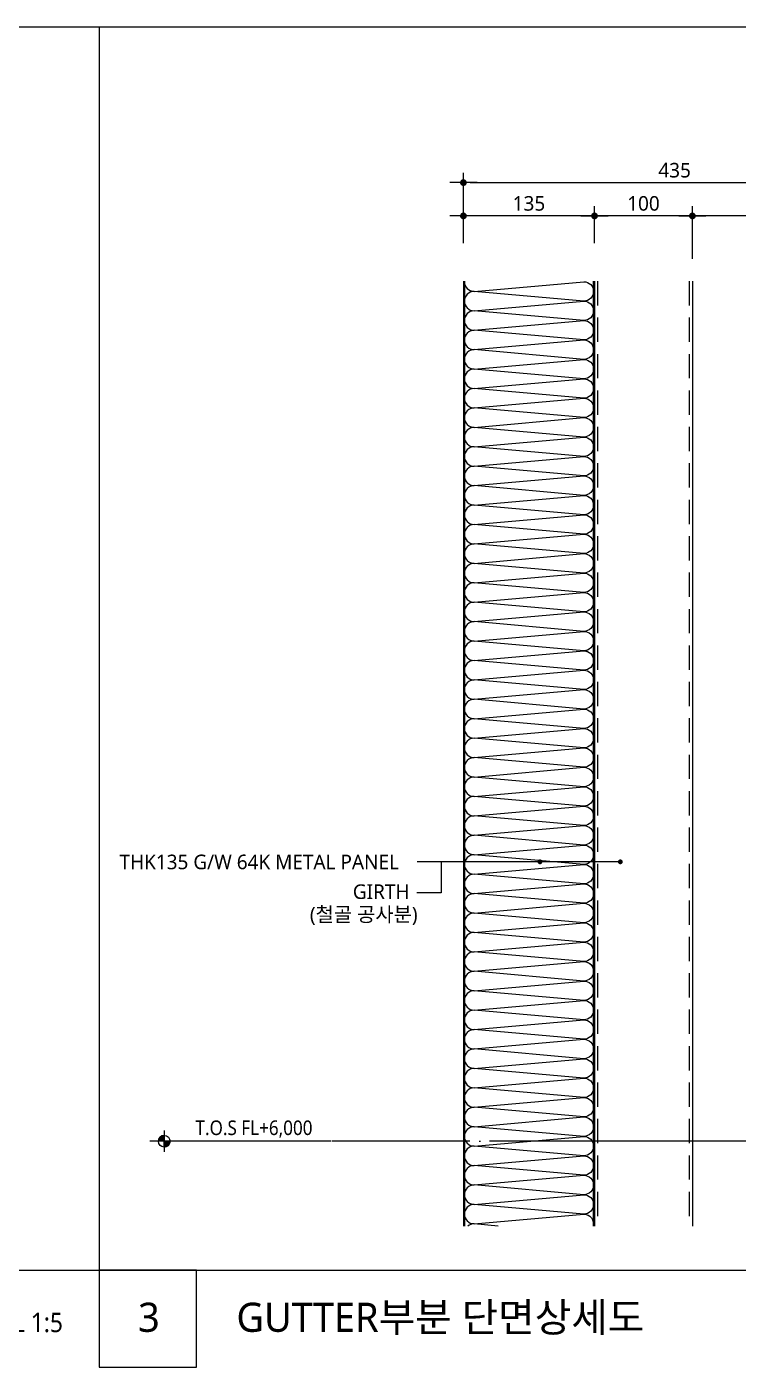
# Model space of a CAD drawing. Header units: millimetres. Extents: x -1365 to 31821, y 84 to 2865.
# Drawn here: x 25424 to 26157, y 105 to 1485 of the extents above; entities that cross this region are included whole.
import ezdxf
from ezdxf.enums import TextEntityAlignment as Align

# ---------------------------------------------------------------- set-up
doc = ezdxf.new("R2010")
doc.units = ezdxf.units.MM
doc.header["$LTSCALE"] = 10
for name, pattern in [('CEN', [62, 60, -1, 0, -1]), ('CEN-GAUN', [32.2, 30, -1, 0.2, -1]), ('HID', [0.375, 0.25, -0.125])]:
    doc.linetypes.add(name, pattern=pattern)
doc.layers.get('DEFPOINTS').update_dxf_attribs({"color": 137})
for name, color, linetype in [('0-3', 3, 'Continuous'), ('1', 7, 'Continuous'), ('CEN', 1, 'CEN-GAUN'), ('DIM', 7, 'Continuous'), ('DM', 7, 'Continuous'), ('TEXT', 3, 'Continuous'), ('TXT7', 7, 'Continuous'), ('치수선', 1, 'Continuous')]:
    doc.layers.add(name, color=color, linetype=linetype)
doc.layers.add('A-ANNO-SYMB', color=3, linetype='Continuous', lineweight=25)
doc.styles.add('GHS', font='malgun.ttf')
doc.styles.add('돋움', font='malgun.ttf', dxfattribs={"width": 0.9})
doc.styles.add('맑은고딕', font='malgun.ttf')
doc.styles.add('스타일1', font='malgun.ttf')
doc.dimstyles.new('GAUN-10', dxfattribs={"dimscale": 10, "dimtxt": 1.5, "dimasz": 0.7, "dimexe": 1, "dimexo": 1, "dimgap": 0.5, "dimtad": 1, "dimdec": 0, "dimzin": 1, "dimdsep": 46, "dimlunit": 6, "dimtxsty": '맑은고딕', "dimblk": 'CJDOT', "dimcen": 0.09, "dimdle": 1, "dimclrd": 256, "dimclre": 256, "dimclrt": 3, "dimadec": 0, "dimazin": 0, "dimtfac": 1, "dimtdec": 0, "dimtix": 1, "dimtmove": 2, "dimatfit": 3, "dimldrblk": 'CJDOT', "dimfxl": 1, "dimtolj": 1, "dimtzin": 1, "dimarcsym": 0})
doc.dimstyles.new('HL-5', dxfattribs={"dimscale": 5, "dimtxt": 3, "dimasz": 1, "dimexe": 2, "dimexo": 2, "dimgap": 1, "dimtad": 1, "dimdec": 0, "dimzin": 0, "dimdsep": 46, "dimlunit": 6, "dimtxsty": 'GHS', "dimblk": 'DOT', "dimcen": 1, "dimclrd": 256, "dimclre": 256, "dimclrt": 3, "dimadec": 0, "dimazin": 0, "dimtfac": 1, "dimtdec": 0, "dimtix": 1, "dimtmove": 2, "dimatfit": 3, "dimldrblk": 'DOT', "dimfxl": 1, "dimtolj": 1, "dimtzin": 0, "dimarcsym": 0})

# ---------------------------------------------------------------- blocks, each defined once
blk = doc.blocks.new('CJDOT')
blk.add_line((-2, 0), (2, 0))
at = {"const_width": 0.5}
blk.add_lwpolyline([(-0.25, 0, 1), (0.25, 0, 1)], format="xyb", close=True, dxfattribs=at)
blk = doc.blocks.new('*D315')
at = {"layer": 'DEFPOINTS', "color": 0, "transparency": 16777216}
for p in [(26008.9, 1290.3), (26008.9, 1252.6), (26109.7, 1252.6)]:
    blk.add_point(p, dxfattribs=at)
at = {"layer": 'DIM', "lineweight": -2, "transparency": 16777216}
for p, q in [((26008.9, 1262.6), (26008.9, 1300.3)), ((26109.7, 1262.6), (26109.7, 1300.3)), ((26102.7, 1290.3), (26015.9, 1290.3))]:
    blk.add_line(p, q, dxfattribs=at)
at = {"layer": 'DIM', "lineweight": -2, "transparency": 16777216, "xscale": 7, "yscale": 7, "zscale": 7, "rotation": 180}
blk.add_blockref('CJDOT', (26008.9, 1290.3), dxfattribs=at)
at = {"layer": 'DIM', "lineweight": -2, "transparency": 16777216, "xscale": 7, "yscale": 7, "zscale": 7}
blk.add_blockref('CJDOT', (26109.7, 1290.3), dxfattribs=at)
at = {"layer": 'DIM', "color": 3, "transparency": 16777216, "insert": (26059.3, 1303.1), "char_height": 15, "attachment_point": 5, "style": '맑은고딕'}
blk.add_mtext('\\A1;100', dxfattribs=at)
blk = doc.blocks.new('*D316')
at = {"layer": 'DEFPOINTS', "color": 0, "transparency": 16777216}
for p in [(25873.9, 1290.3), (25873.9, 1252.4), (26008.9, 1252.4)]:
    blk.add_point(p, dxfattribs=at)
at = {"layer": 'DIM', "lineweight": -2, "transparency": 16777216}
for p, q in [((25873.9, 1262.4), (25873.9, 1300.3)), ((26008.9, 1262.4), (26008.9, 1300.3)), ((26001.9, 1290.3), (25880.9, 1290.3))]:
    blk.add_line(p, q, dxfattribs=at)
at = {"layer": 'DIM', "lineweight": -2, "transparency": 16777216, "xscale": 7, "yscale": 7, "zscale": 7, "rotation": 180}
blk.add_blockref('CJDOT', (25873.9, 1290.3), dxfattribs=at)
at = {"layer": 'DIM', "lineweight": -2, "transparency": 16777216, "xscale": 7, "yscale": 7, "zscale": 7}
blk.add_blockref('CJDOT', (26008.9, 1290.3), dxfattribs=at)
at = {"layer": 'DIM', "color": 3, "transparency": 16777216, "insert": (25941.4, 1303.1), "char_height": 15, "attachment_point": 5, "style": '맑은고딕'}
blk.add_mtext('\\A1;135', dxfattribs=at)
blk = doc.blocks.new('*D317')
at = {"layer": 'DEFPOINTS', "color": 0, "transparency": 16777216}
for p in [(26308.9, 1324.6), (25873.9, 1253.1), (26308.9, 1239.1)]:
    blk.add_point(p, dxfattribs=at)
at = {"layer": 'DIM', "lineweight": -2, "transparency": 16777216}
for p, q in [((25873.9, 1263.1), (25873.9, 1334.6)), ((26308.9, 1249.1), (26308.9, 1334.6)), ((25880.9, 1324.6), (26301.9, 1324.6))]:
    blk.add_line(p, q, dxfattribs=at)
at = {"layer": 'DIM', "lineweight": -2, "transparency": 16777216, "xscale": 7, "yscale": 7, "zscale": 7, "rotation": 180}
blk.add_blockref('CJDOT', (25873.9, 1324.6), dxfattribs=at)
at = {"layer": 'DIM', "lineweight": -2, "transparency": 16777216, "xscale": 7, "yscale": 7, "zscale": 7}
blk.add_blockref('CJDOT', (26308.9, 1324.6), dxfattribs=at)
at = {"layer": 'DIM', "color": 3, "transparency": 16777216, "insert": (26091.4, 1337.3), "char_height": 15, "attachment_point": 5, "style": '맑은고딕'}
blk.add_mtext('\\A1;435', dxfattribs=at)
blk = doc.blocks.new('_DOT')
at = {"color": 0, "linetype": 'ByBlock'}
blk.add_line((-0.5, 0), (-1, 0), dxfattribs=at)
at = {"color": 0, "linetype": 'ByBlock', "const_width": 0.5}
blk.add_lwpolyline([(-0.25, 0, 1), (0.25, 0, 1)], format="xyb", close=True, dxfattribs=at)
blk = doc.blocks.new('*D347')
at = {"layer": 'DEFPOINTS', "color": 0, "transparency": 16777216}
for p in [(26109.7, 1290.3), (26109.7, 1236.1), (26259.7, 1236.1)]:
    blk.add_point(p, dxfattribs=at)
at = {"layer": 'DIM', "lineweight": -2, "transparency": 16777216}
for p, q in [((26109.7, 1246.1), (26109.7, 1300.3)), ((26259.7, 1246.1), (26259.7, 1300.3)), ((26252.7, 1290.3), (26116.7, 1290.3))]:
    blk.add_line(p, q, dxfattribs=at)
at = {"layer": 'DIM', "lineweight": -2, "transparency": 16777216, "xscale": 7, "yscale": 7, "zscale": 7, "rotation": 180}
blk.add_blockref('CJDOT', (26109.7, 1290.3), dxfattribs=at)
at = {"layer": 'DIM', "lineweight": -2, "transparency": 16777216, "xscale": 7, "yscale": 7, "zscale": 7}
blk.add_blockref('CJDOT', (26259.7, 1290.3), dxfattribs=at)
at = {"layer": 'DIM', "color": 3, "transparency": 16777216, "insert": (26184.7, 1303.1), "char_height": 15, "attachment_point": 5, "style": '맑은고딕'}
blk.add_mtext('\\A1;150', dxfattribs=at)

msp = doc.modelspace()

# ---------------------------------------------------------------- hatches: boundary and pattern name
at = {"layer": 'A-ANNO-SYMB'}
h = msp.add_hatch(color=256, dxfattribs=at)
edge = h.paths.add_edge_path(flags=0)
edge.add_line((25565.8, 337.6), (25565.8, 343.6))
edge.add_arc((25565.8, 337.6), 6, 90, 180)
edge.add_line((25559.8, 337.6), (25565.8, 337.6))
h = msp.add_hatch(color=256, dxfattribs=at)
edge = h.paths.add_edge_path(flags=0)
edge.add_line((25565.8, 337.6), (25565.8, 331.6))
edge.add_arc((25565.8, 337.6), 6, 270, 360)
edge.add_line((25571.8, 337.6), (25565.8, 337.6))

# ---------------------------------------------------------------- linework, layer by layer
for p, q in [((23780.5, 1485), (27217.4, 1485)), ((26008.9, 1223.1), (26008.9, 250.3)), ((23780.5, 205), (27217.4, 205))]:
    msp.add_line(p, q)
at = {"linetype": 'HID', "ltscale": 10}
for p, q in [((26012.1, 1223.1), (26012.1, 250.3)), ((26106.5, 1223.1), (26106.5, 250.3))]:
    msp.add_line(p, q, dxfattribs=at)
at = {"ltscale": 10}
for p, q in [((25850.9, 625.3), (25850.9, 593.5)), ((25850.9, 593.5), (25825.9, 593.5))]:
    msp.add_line(p, q, dxfattribs=at)
msp.add_lwpolyline([(25498.9, 105), (25598.9, 105), (25598.9, 205), (25498.9, 205)], close=True)
at = {"layer": '0-3', "linetype": 'Continuous'}
for p, q in [((25873.9, 1223.1), (25873.9, 250.3)), ((25874.9, 1223.1), (25874.9, 250.3)), ((26007.9, 250.3), (26007.9, 1223.1)), ((26008.9, 250.3), (26008.9, 1223.1))]:
    msp.add_line(p, q, dxfattribs=at)
at = {"layer": '1', "color": 8}
for points in [[(25874.9, 1223.1, 0.427761), (25884.9, 1212.6), (25997.9, 1222.6, -1), (25997.9, 1202.6), (25884.9, 1212.6, 1), (25884.9, 1192.6), (25997.9, 1202.6, -1), (25997.9, 1182.6), (25884.9, 1192.6, 1), (25884.9, 1172.6), (25997.9, 1182.6, -1), (25997.9, 1162.6), (25884.9, 1172.6, 1), (25884.9, 1152.6), (25997.9, 1162.6, -0.474533), (26007.7, 1150.6)], [(25884.9, 1172.6, 1), (25884.9, 1152.6), (25997.9, 1162.6, -1), (25997.9, 1142.6), (25884.9, 1152.6, 1), (25884.9, 1132.6), (25997.9, 1142.6, -1), (25997.9, 1122.6), (25884.9, 1132.6, 1), (25884.9, 1112.6), (25997.9, 1122.6, -1), (25997.9, 1102.6), (25884.9, 1112.6, 1), (25884.9, 1092.6), (25997.9, 1102.6, -1), (25997.9, 1082.6), (25884.9, 1092.6, 1), (25884.9, 1072.6), (25997.9, 1082.6, -1), (25997.9, 1062.6), (25884.9, 1072.6, 1), (25884.9, 1052.6), (25997.9, 1062.6, -1), (25997.9, 1042.6), (25884.9, 1052.6, 1), (25884.9, 1032.6), (25997.9, 1042.6, -1), (25997.9, 1022.6), (25884.9, 1032.6, 1), (25884.9, 1012.6), (25997.9, 1022.6, -1), (25997.9, 1002.6), (25884.9, 1012.6, 1), (25884.9, 992.6), (25997.9, 1002.6, -0.474533), (26007.7, 990.6, -0.474533)], [(25884.9, 1012.6, 1), (25884.9, 992.6), (25997.9, 1002.6, -1), (25997.9, 982.6), (25884.9, 992.6, 1), (25884.9, 972.6), (25997.9, 982.6, -1), (25997.9, 962.6), (25884.9, 972.6, 1), (25884.9, 952.6), (25997.9, 962.6, -1), (25997.9, 942.6), (25884.9, 952.6, 1), (25884.9, 932.6), (25997.9, 942.6, -1), (25997.9, 922.6), (25884.9, 932.6, 1), (25884.9, 912.6), (25997.9, 922.6, -1), (25997.9, 902.6), (25884.9, 912.6, 1), (25884.9, 892.6), (25997.9, 902.6, -1), (25997.9, 882.6), (25884.9, 892.6, 1), (25884.9, 872.6), (25997.9, 882.6, -1), (25997.9, 862.6), (25884.9, 872.6, 1), (25884.9, 852.6), (25997.9, 862.6, -1), (25997.9, 842.6), (25884.9, 852.6, 1), (25884.9, 832.6), (25997.9, 842.6, -0.474533), (26007.7, 830.6, -0.474533)], [(25884.9, 852.6, 1), (25884.9, 832.6), (25997.9, 842.6, -1), (25997.9, 822.6), (25884.9, 832.6, 1), (25884.9, 812.6), (25997.9, 822.6, -1), (25997.9, 802.6), (25884.9, 812.6, 1), (25884.9, 792.6), (25997.9, 802.6, -1), (25997.9, 782.6), (25884.9, 792.6, 1), (25884.9, 772.6), (25997.9, 782.6, -1), (25997.9, 762.6), (25884.9, 772.6, 1), (25884.9, 752.6), (25997.9, 762.6, -1), (25997.9, 742.6), (25884.9, 752.6, 1), (25884.9, 732.6), (25997.9, 742.6, -1), (25997.9, 722.6), (25884.9, 732.6, 1), (25884.9, 712.6), (25997.9, 722.6, -1), (25997.9, 702.6), (25884.9, 712.6, 1), (25884.9, 692.6), (25997.9, 702.6, -1), (25997.9, 682.6), (25884.9, 692.6, 1), (25884.9, 672.6), (25997.9, 682.6, -0.474533), (26007.7, 670.6, -0.474533)], [(25884.9, 692.6, 1), (25884.9, 672.6), (25997.9, 682.6, -1), (25997.9, 662.6), (25884.9, 672.6, 1), (25884.9, 652.6), (25997.9, 662.6, -1), (25997.9, 642.6), (25884.9, 652.6, 1), (25884.9, 632.6), (25997.9, 642.6, -1), (25997.9, 622.6), (25884.9, 632.6, 1), (25884.9, 612.6), (25997.9, 622.6, -1), (25997.9, 602.6), (25884.9, 612.6, 1), (25884.9, 592.6), (25997.9, 602.6, -1), (25997.9, 582.6), (25884.9, 592.6, 1), (25884.9, 572.6), (25997.9, 582.6, -1), (25997.9, 562.6), (25884.9, 572.6, 1), (25884.9, 552.6), (25997.9, 562.6, -1), (25997.9, 542.6), (25884.9, 552.6, 1), (25884.9, 532.6), (25997.9, 542.6, -1), (25997.9, 522.6), (25884.9, 532.6, 1), (25884.9, 512.6), (25997.9, 522.6, -0.474533), (26007.7, 510.6, -0.474533)], [(25884.9, 532.6, 1), (25884.9, 512.6), (25997.9, 522.6, -1), (25997.9, 502.6), (25884.9, 512.6, 1), (25884.9, 492.6), (25997.9, 502.6, -1), (25997.9, 482.6), (25884.9, 492.6, 1), (25884.9, 472.6), (25997.9, 482.6, -1), (25997.9, 462.6), (25884.9, 472.6, 1), (25884.9, 452.6), (25997.9, 462.6, -1), (25997.9, 442.6), (25884.9, 452.6, 1), (25884.9, 432.6), (25997.9, 442.6, -1), (25997.9, 422.6), (25884.9, 432.6, 1), (25884.9, 412.6), (25997.9, 422.6, -1), (25997.9, 402.6), (25884.9, 412.6, 1), (25884.9, 392.6), (25997.9, 402.6, -1), (25997.9, 382.6), (25884.9, 392.6, 1), (25884.9, 372.6), (25997.9, 382.6, -1), (25997.9, 362.6), (25884.9, 372.6, 1), (25884.9, 352.6), (25997.9, 362.6, -0.474533), (26007.7, 350.6, -0.474533)], [(25884.9, 372.6, 1), (25884.9, 352.6), (25997.9, 362.6, -1), (25997.9, 342.6), (25884.9, 352.6, 1), (25884.9, 332.6), (25997.9, 342.6, -1), (25997.9, 322.6), (25884.9, 332.6, 1), (25884.9, 312.6), (25997.9, 322.6, -1), (25997.9, 302.6), (25884.9, 312.6, 1), (25884.9, 292.6), (25997.9, 302.6, -1), (25997.9, 282.6), (25884.9, 292.6, 1), (25884.9, 272.6), (25997.9, 282.6, -1), (25997.9, 262.6), (25884.9, 272.6, 1), (25884.9, 252.6), (25997.9, 262.6, -0.484832), (26007.6, 250.3, -0.484832)], [(25909.6, 250.3), (25884.9, 252.6, 0.175866), (25878.4, 250.3)]]:
    msp.add_lwpolyline(points, format="xyb", dxfattribs=at)
at = {"layer": 'A-ANNO-SYMB'}
for p, q in [((25565.8, 348.6), (25565.8, 326.6)), ((25737.8, 337.6), (25550.8, 337.6)), ((25565.8, 337.6), (25559.8, 337.6)), ((25565.8, 343.6), (25565.8, 337.6)), ((25565.8, 337.6), (25571.8, 337.6)), ((25565.8, 331.6), (25565.8, 337.6))]:
    msp.add_line(p, q, dxfattribs=at)
msp.add_circle((25565.8, 337.6), 6, dxfattribs=at)
for start, end in [(90, 180), (270, 0)]:
    msp.add_arc((25565.8, 337.6), 6, start, end, dxfattribs=at)
at = {"layer": 'CEN', "color": 1, "linetype": 'CEN'}
msp.add_line((27120.8, 337.6), (25738.7, 337.6), dxfattribs=at)
at = {"layer": 'DIM'}
msp.add_line((25498.9, 1485), (25498.9, 105), dxfattribs=at)
at = {"layer": 'DM'}
msp.add_line((26109.7, 1223.1), (26109.7, 250.3), dxfattribs=at)

# ---------------------------------------------------------------- texts
at = {"layer": 'A-ANNO-SYMB', "style": '돋움', "width": 0.9}
msp.add_text('T.O.S FL+6,000', height=15, dxfattribs=at).set_placement((25718.5, 344), align=Align.RIGHT)
at = {"layer": 'TEXT', "color": 3, "style": '스타일1'}
for s, p in [('THK135 G/W 64K METAL PANEL', (25519.7, 617.7)), ('GIRTH ', (25760, 587.1)), ('(철골 공사분)', (25715.8, 563.7))]:
    msp.add_text(s, height=15, dxfattribs=at).set_placement(p)
at = {"layer": 'TEXT', "style": '스타일1'}
for s, p in [('3', (25538.9, 141.4)), ('GUTTER부분 단면상세도', (25640.1, 141.4))]:
    msp.add_text(s, height=30, dxfattribs=at).set_placement(p)
at = {"layer": '치수선', "color": 3, "insert": (25410.4, 150.9), "char_height": 20, "attachment_point": 5, "style": '돋움'}
msp.add_mtext('\\pxqr;SCAIL 1:5', dxfattribs=at)

# ---------------------------------------------------------------- dimensions: what is measured, and where the dimension line sits
at = {"layer": 'DIM'}
for base, p1, p2, picture, middle in [((26308.9, 1324.6), (25873.9, 1253.1), (26308.9, 1239.1), '*D317', (26091.4, 1337.3)), ((25873.9, 1290.3), (26008.9, 1252.4), (25873.9, 1252.4), '*D316', (25941.4, 1303.1)), ((26109.7, 1290.3), (26259.7, 1236.1), (26109.7, 1236.1), '*D347', (26184.7, 1303.1))]:
    dim = msp.add_linear_dim(base=base, p1=p1, p2=p2, dimstyle='GAUN-10', dxfattribs=at)
    dim.commit()
    dim.dimension.update_dxf_attribs({"geometry": picture, "text_midpoint": middle})
dim = msp.add_linear_dim(base=(26008.9, 1290.3), p1=(26109.7, 1252.6), p2=(26008.9, 1252.6), text='100', dimstyle='GAUN-10', dxfattribs=at)
dim.commit()
dim.dimension.update_dxf_attribs({"geometry": '*D315', "text_midpoint": (26059.3, 1303.1)})

# ---------------------------------------------------------------- leaders
at = {"layer": 'TXT7'}
for points in [[(25952.7, 625.3, 0), (25826.4, 625.3, 0)], [(26035.5, 625.3, 0), (25898.8, 625.3, 0)]]:
    msp.add_leader(points, dimstyle='HL-5', override={"dimtad": 0, "dimtxsty": '돋움', "dimclrd": 256}, dxfattribs=at)

doc.saveas('drawing.dxf')
